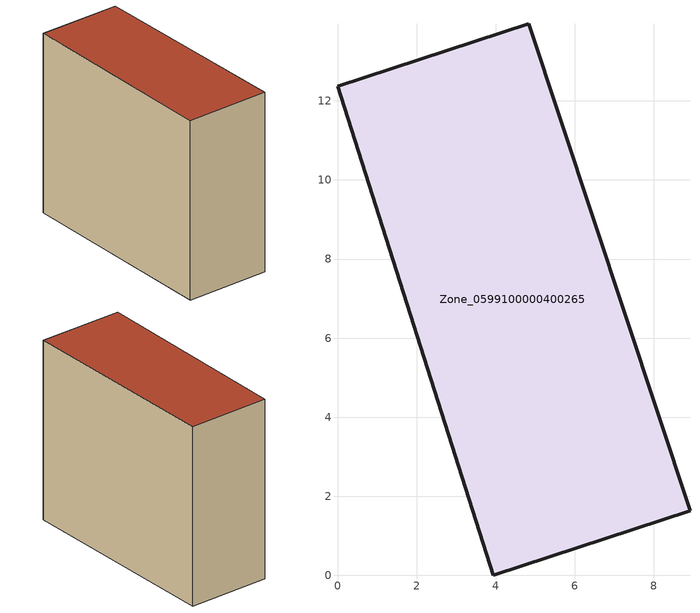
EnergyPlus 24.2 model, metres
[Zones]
Zone_0599100000400265
 floor ground (C_G): 0,12.37 4.83,13.95 8.91,1.63 3.94,0 z3.45
 wall outside (C_F): 4.83,13.95 0,12.37 3.94,0 8.91,1.63 4.83,13.95 z3.45:14.62
 roof outside (C_R): 3.94,0 8.91,1.63 4.83,13.95 0,12.37 z14.62
[BUILDING]
Pand.0599100000400265: North Axis=0; Terrain=City; Loads Convergence Tolerance Value=0.04; Temperature Convergence Tolerance Value=0.4; Solar Distribution=FullExterior; Maximum Number of Warmup Days=25; Minimum Number of Warmup Days=1
[Site:Location]
Rotterdam.The.Hague.AP_ZH_NLD Design_Conditions: Latitude=51.96; Longitude=4.45; Time Zone=1; Elevation=-4.5
[SITE:GROUNDTEMPERATURE:BUILDINGSURFACE]
18, 18, 18, 18, 18, 18, 18, 18, 18, 18, 18, 18
[MATERIAL] Thermal Absorptance=0.9; Solar Absorptance=0.7; Visible Absorptance=0.7
Name | Roughness | Thickness | Conductivity | Density | Specific Heat
G.TI.1992-2005 | MediumSmooth | 0.15 | 0.06 | 540 | 1210
F.TI.1992-2005 | Rough | 0.3 | 0.12 | 1920 | 840
R.TI.1992-2005 | MediumRough | 0.2 | 0.08 | 1500 | 1000
[CONSTRUCTION]
C_G: G.TI.1992-2005
C_F: F.TI.1992-2005
C_R: R.TI.1992-2005
[ZONE]
Zone_0599100000400265: Type=1; Multiplier=1; Ceiling Height=Autocalculate; Volume=Autocalculate; Floor Area=autocalculate; Part of Total Floor Area=Yes
[ZONEINFILTRATION:DESIGNFLOWRATE]
Infil_Zone_0599100000400265: Zone or ZoneList or Space or SpaceList=Zone_0599100000400265; Schedule=AlwaysOn; Design Flow Rate Calculation Method=Flow/Area; Flow Rate per Floor Area=0.0015; Constant Term Coefficient=1; Temperature Term Coefficient=0; Velocity Term Coefficient=0; Velocity Squared Term Coefficient=0
[HVACTEMPLATE:ZONE:IDEALLOADSAIRSYSTEM]
Zone_0599100000400265: Maximum Heating Supply Air Temperature=50; Minimum Cooling Supply Air Temperature=13; Maximum Heating Supply Air Humidity Ratio=0.0156; Minimum Cooling Supply Air Humidity Ratio=0.0077; Heating Limit=NoLimit; Cooling Limit=NoLimit; Dehumidification Control Type=ConstantSensibleHeatRatio; Cooling Sensible Heat Ratio=0.7; Dehumidification Setpoint=60; Humidification Control Type=None; Humidification Setpoint=30; Outdoor Air Method=None; Outdoor Air Flow Rate per Person=0.00944; Outdoor Air Flow Rate per Zone Floor Area=0; Outdoor Air Flow Rate per Zone=0; Demand Controlled Ventilation Type=None; Outdoor Air Economizer Type=NoEconomizer; Heat Recovery Type=None; Sensible Heat Recovery Effectiveness=0.7; Latent Heat Recovery Effectiveness=0.65
[ZONECONTROL:THERMOSTAT]
ThermostatControl_Zone_0599100000400265: Zone or ZoneList=Zone_0599100000400265; Control Type Schedule=DualSetpointControlType; Control 1=Thermostat_Zone_0599100000400265; Temperature Difference Between Cutout And Setpoint=0
[THERMOSTATSETPOINT:DUALSETPOINT]
Thermostat_Zone_0599100000400265: Heating Setpoint Temperature Schedule=HeatingSetpoint_Zone_0599100000400265; Cooling Setpoint Temperature Schedule=CoolingSetpoint_Zone_0599100000400265
[SCHEDULE:COMPACT]
HeatingSetpoint_Zone_0599100000400265: Through: 12/31, For: AllDays, Until: 24:00, 21
CoolingSetpoint_Zone_0599100000400265: Through: 12/31, For: AllDays, Until: 24:00, 24
DualSetpointControlType: Through: 12/31, For: AllDays, Until: 24:00, 4
AlwaysOn: Through: 12/31, For: AllDays, Until: 24:00, 1
